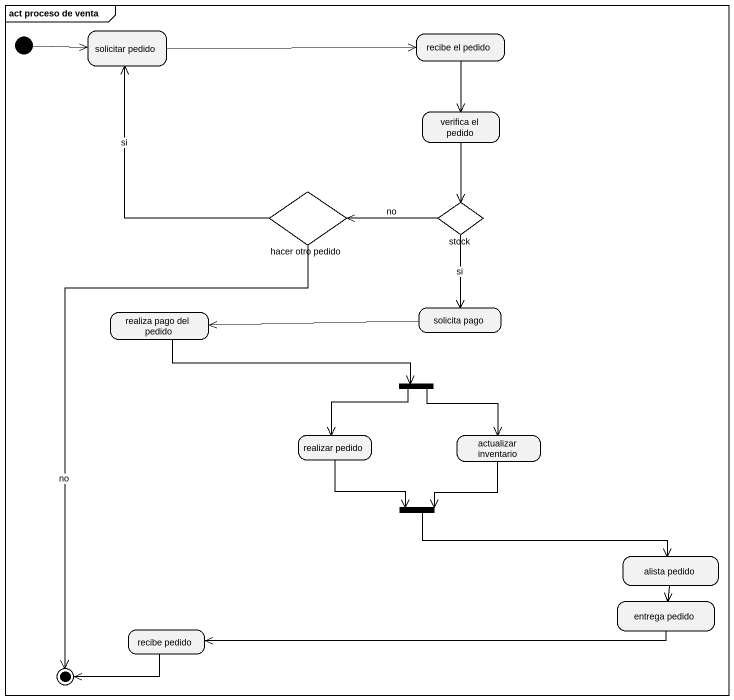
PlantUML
@startuml
mainframe act proceso de venta
hide empty description
state "solicitar pedido" as solicitar_pedido
state "recibe el pedido" as recibe_el_pedido
state "verifica el pedido" as verifica_el_pedido
state "hacer otro pedido" as hacer_otro_pedido <<choice>>
state stock <<choice>>
state "realiza pago del pedido" as realiza_pago_del_pedido
state "solicita pago" as solicita_pago
state fork1 <<fork>>
state "realizar pedido" as realizar_pedido
state "actualizar inventario" as actualizar_inventario
state fork2 <<join>>
state "alista pedido" as alista_pedido
state "entrega pedido" as entrega_pedido
state "recibe pedido" as recibe_pedido
[*] -right-> solicitar_pedido
solicitar_pedido -right-> recibe_el_pedido
recibe_el_pedido --> verifica_el_pedido
verifica_el_pedido --> stock
hacer_otro_pedido -up-> solicitar_pedido : si
stock -left-> hacer_otro_pedido : no
stock --> solicita_pago : si
realiza_pago_del_pedido -right-> fork1
solicita_pago -left-> realiza_pago_del_pedido
fork1 --> realizar_pedido
fork1 --> actualizar_inventario
realizar_pedido --> fork2
actualizar_inventario --> fork2
fork2 -right-> alista_pedido
alista_pedido --> entrega_pedido
entrega_pedido -left-> recibe_pedido
hacer_otro_pedido --> [*] : no
recibe_pedido -left-> [*]
@enduml
